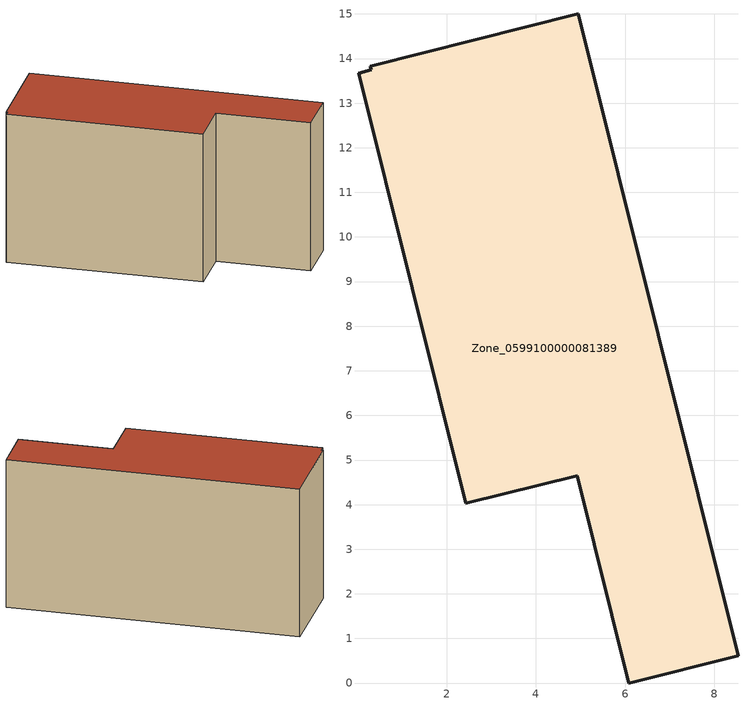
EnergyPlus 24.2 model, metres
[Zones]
Zone_0599100000081389
 floor ground (C_G): 6.08,0 4.92,4.65 2.43,4.03 0.02,13.67 0.3,13.74 0.28,13.83 4.95,15 8.53,0.61 z0
 wall outside (C_F): 4.92,4.65 6.08,0 8.53,0.61 4.95,15 0.28,13.83 0.3,13.74 0.02,13.67 2.43,4.03 4.92,4.65 z0:7.93
 roof outside (C_R): 0.3,13.74 0.02,13.67 2.43,4.03 4.92,4.65 6.08,0 8.53,0.61 4.95,15 0.28,13.83 z7.93
[BUILDING]
Pand.0599100000081389: North Axis=0; Terrain=City; Loads Convergence Tolerance Value=0.04; Temperature Convergence Tolerance Value=0.4; Solar Distribution=FullExterior; Maximum Number of Warmup Days=25; Minimum Number of Warmup Days=1
[Site:Location]
Rotterdam.The.Hague.AP_ZH_NLD Design_Conditions: Latitude=51.96; Longitude=4.45; Time Zone=1; Elevation=-4.5
[SITE:GROUNDTEMPERATURE:BUILDINGSURFACE]
18, 18, 18, 18, 18, 18, 18, 18, 18, 18, 18, 18
[MATERIAL] Thermal Absorptance=0.9; Solar Absorptance=0.7; Visible Absorptance=0.7
Name | Roughness | Thickness | Conductivity | Density | Specific Heat
G.TI.1975-1991 | MediumSmooth | 0.15 | 0.288461 | 540 | 1210
F.TI.1975-1991 | Rough | 0.3 | 0.230769 | 1920 | 840
R.TI.1975-1991 | MediumRough | 0.2 | 0.153846 | 1500 | 1000
[CONSTRUCTION]
C_G: G.TI.1975-1991
C_F: F.TI.1975-1991
C_R: R.TI.1975-1991
[ZONE]
Zone_0599100000081389: Type=1; Multiplier=1; Ceiling Height=Autocalculate; Volume=Autocalculate; Floor Area=autocalculate; Part of Total Floor Area=Yes
[ZONEINFILTRATION:DESIGNFLOWRATE]
Infil_Zone_0599100000081389: Zone or ZoneList or Space or SpaceList=Zone_0599100000081389; Schedule=AlwaysOn; Design Flow Rate Calculation Method=Flow/Area; Flow Rate per Floor Area=0.003; Constant Term Coefficient=1; Temperature Term Coefficient=0; Velocity Term Coefficient=0; Velocity Squared Term Coefficient=0
[HVACTEMPLATE:ZONE:IDEALLOADSAIRSYSTEM]
Zone_0599100000081389: Maximum Heating Supply Air Temperature=50; Minimum Cooling Supply Air Temperature=13; Maximum Heating Supply Air Humidity Ratio=0.0156; Minimum Cooling Supply Air Humidity Ratio=0.0077; Heating Limit=NoLimit; Cooling Limit=NoLimit; Dehumidification Control Type=ConstantSensibleHeatRatio; Cooling Sensible Heat Ratio=0.7; Dehumidification Setpoint=60; Humidification Control Type=None; Humidification Setpoint=30; Outdoor Air Method=None; Outdoor Air Flow Rate per Person=0.00944; Outdoor Air Flow Rate per Zone Floor Area=0; Outdoor Air Flow Rate per Zone=0; Demand Controlled Ventilation Type=None; Outdoor Air Economizer Type=NoEconomizer; Heat Recovery Type=None; Sensible Heat Recovery Effectiveness=0.7; Latent Heat Recovery Effectiveness=0.65
[ZONECONTROL:THERMOSTAT]
ThermostatControl_Zone_0599100000081389: Zone or ZoneList=Zone_0599100000081389; Control Type Schedule=DualSetpointControlType; Control 1=Thermostat_Zone_0599100000081389; Temperature Difference Between Cutout And Setpoint=0
[THERMOSTATSETPOINT:DUALSETPOINT]
Thermostat_Zone_0599100000081389: Heating Setpoint Temperature Schedule=HeatingSetpoint_Zone_0599100000081389; Cooling Setpoint Temperature Schedule=CoolingSetpoint_Zone_0599100000081389
[SCHEDULE:COMPACT]
HeatingSetpoint_Zone_0599100000081389: Through: 12/31, For: AllDays, Until: 24:00, 21
CoolingSetpoint_Zone_0599100000081389: Through: 12/31, For: AllDays, Until: 24:00, 24
DualSetpointControlType: Through: 12/31, For: AllDays, Until: 24:00, 4
AlwaysOn: Through: 12/31, For: AllDays, Until: 24:00, 1
